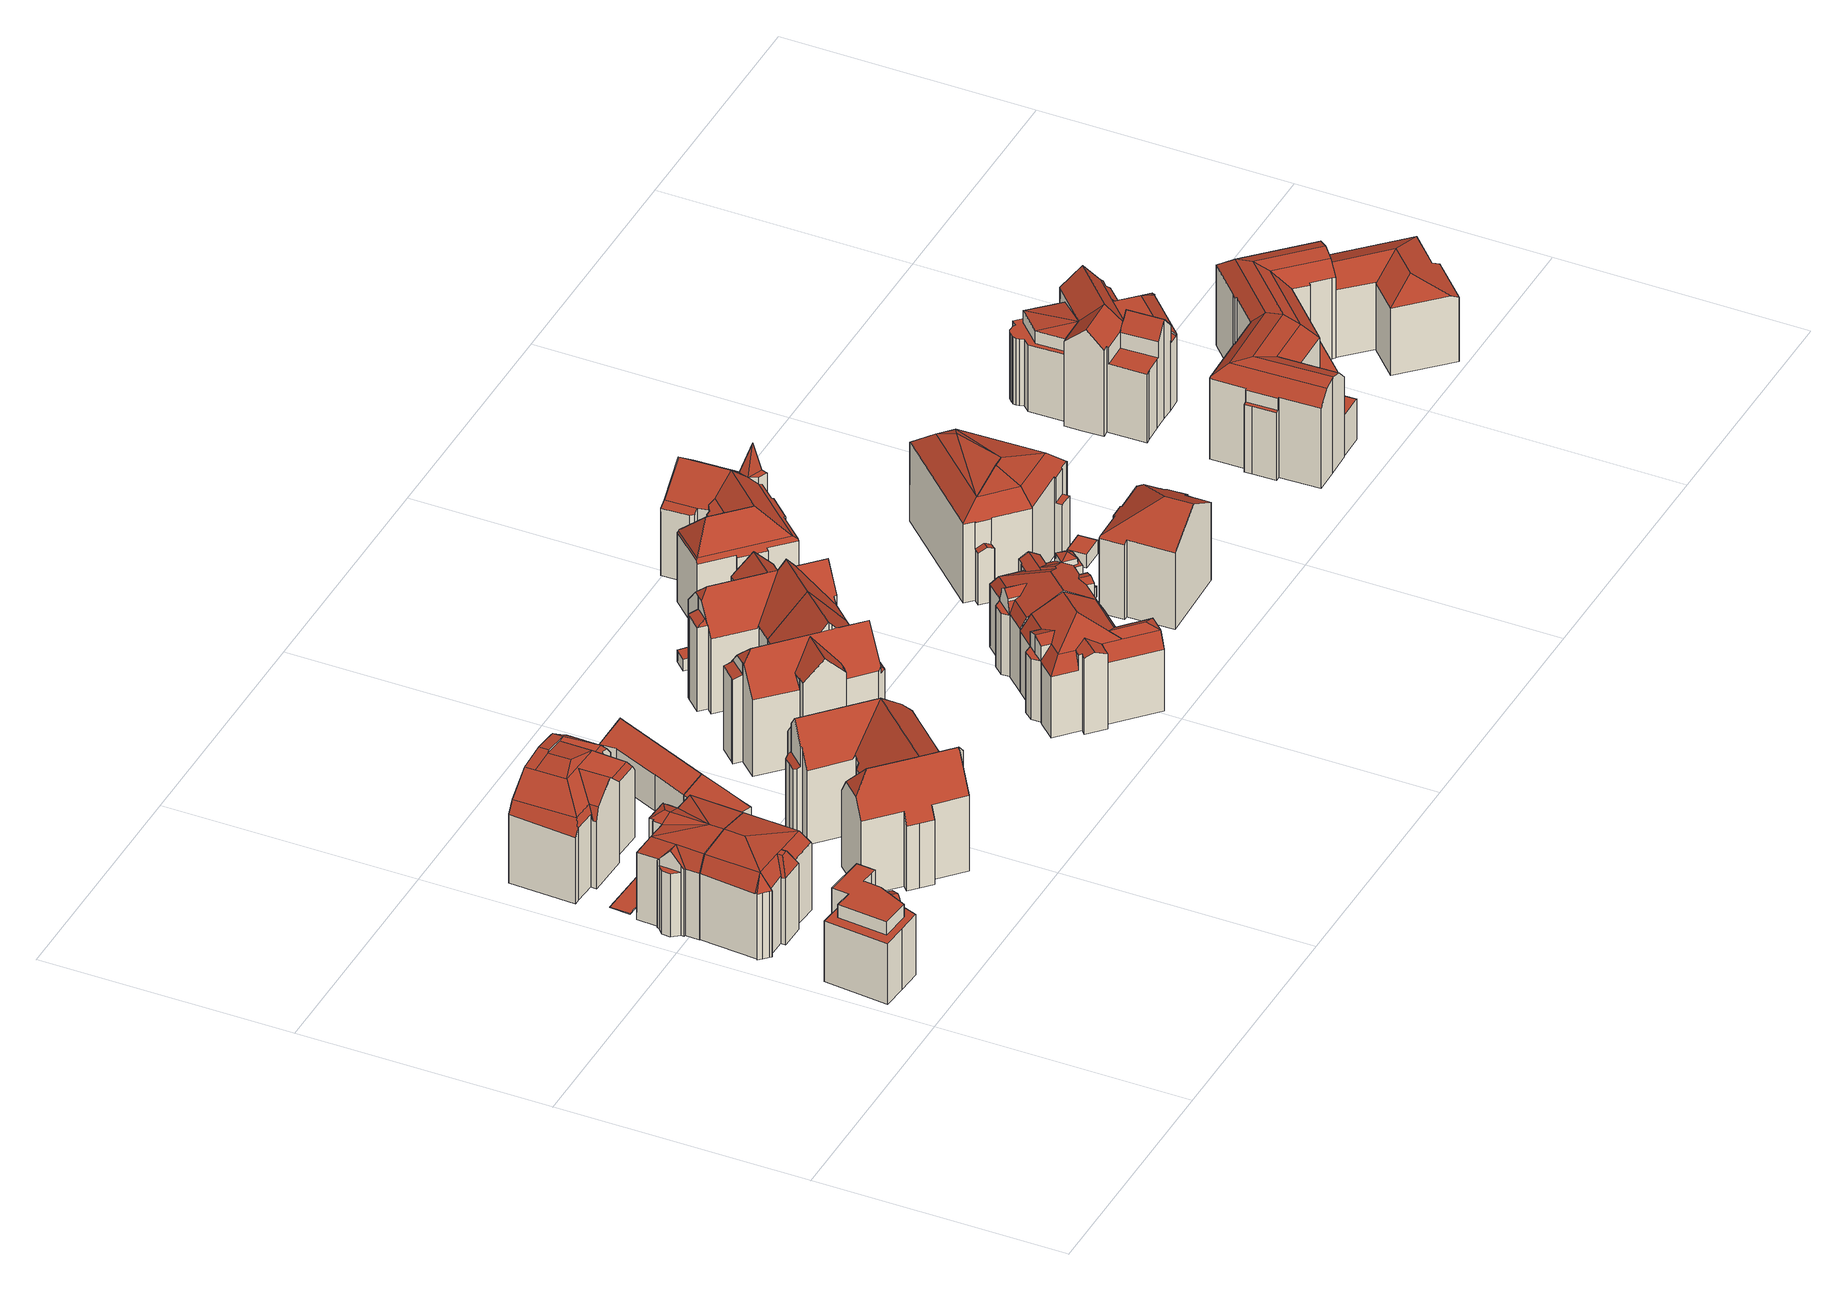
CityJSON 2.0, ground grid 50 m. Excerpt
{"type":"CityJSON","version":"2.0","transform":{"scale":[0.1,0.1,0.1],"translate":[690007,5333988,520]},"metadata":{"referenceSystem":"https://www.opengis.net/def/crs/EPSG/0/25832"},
"CityObjects":{
"building1":{"type":"Building","attributes":{"Gemeindeschluessel":"09162000","HoeheDach":"537.750","HoeheGrund":"521.750","Methode":"2000","NiedrigsteTraufeDesGebaeudes":"535.000","Geometrietyp2DReferenz":"3000","function":"31001_1000","roofType":"1000","measuredHeight":16,"storeysAboveGround":3},"geometry":[{"type":"MultiSurface","lod":"2","boundaries":[[[0,1,2,3]],[[4,5,6,7]],[[3,2,8,9]],[[9,8,10,11]],[[12,13,14,15]],[[7,16,17,0,3,9,11,18,19,4]],[[20,21,22,23]],[[24,25,26,27]],[[27,26,28,29]],[[29,28,21,20]],[[7,6,13,12,16]],[[17,30,1,0]],[[16,12,30,17]],[[22,31,18,11,10,23]],[[31,5,4,19,18]],[[31,22,21,28,26,25,14,13,6,5]],[[15,14,25,24]],[[1,30,12,15,24,27,29,20,23,10,8,2]]],"semantics":{"surfaces":[{"type":"WallSurface"},{"type":"GroundSurface"},{"type":"RoofSurface"}],"values":[0,0,0,0,0,1,0,0,0,0,0,0,0,0,0,2,0,2]}}]},
"building2":{"type":"Building","attributes":{"Gemeindeschluessel":"09162000","HoeheDach":"540.150","HoeheGrund":"521.680","Methode":"2000","NiedrigsteTraufeDesGebaeudes":"535.720","Geometrietyp2DReferenz":"3000","function":"31001_1000","roofType":"3400","measuredHeight":18.47,"storeysAboveGround":3},"geometry":[{"type":"MultiSurface","lod":"2","boundaries":[[[32,33,34,35]],[[36,37,38,39,40]],[[41,42,38,37,43,44,45,32,35,46,47,48,49]],[[44,50,51,45]],[[36,40,52,53]],[[45,51,33,32]],[[54,55,56,57]],[[48,47,58,59,60]],[[61,62,54,63,64]],[[34,33,51,65,66]],[[53,67,68,36]],[[39,38,42,61,64]],[[69,41,49,70]],[[65,59,58,66]],[[35,34,66,46]],[[46,66,58,47]],[[61,42,41,69,62]],[[49,48,60,71,56,55,70]],[[39,64,63,52,40]],[[52,63,67,53]],[[43,37,36,68,72]],[[67,65,50,72,68]],[[69,70,55,54,62]],[[57,56,71,65]],[[67,63,54,57,65]],[[43,72,50,44]],[[65,71,60,59]],[[50,65,51]]],"semantics":{"surfaces":[{"type":"WallSurface"},{"type":"GroundSurface"},{"type":"RoofSurface"}],"values":[0,0,1,0,2,0,2,0,2,2,2,0,0,2,0,0,0,0,2,2,0,2,2,2,2,0,2,2]}}]},
"building3":{"type":"Building","attributes":{"Gemeindeschluessel":"09162000","HoeheDach":"540.150","HoeheGrund":"521.480","Methode":"2000","NiedrigsteTraufeDesGebaeudes":"535.180","Geometrietyp2DReferenz":"3000","function":"31001_1000","roofType":"3400","measuredHeight":18.67,"storeysAboveGround":3},"geometry":[{"type":"MultiSurface","lod":"2","boundaries":[[[73,74,75,76,77,78,79,80,81,82,83,84,85,86,87,88]],[[89,90,88,87,91,92]],[[55,70,90,93]],[[78,94,95,79]],[[71,96,97,60]],[[98,99,100,101]],[[96,102,103,104,105,106]],[[107,108,109]],[[80,104,103,81]],[[89,92,110,93]],[[55,93,107,56]],[[74,60,97,75]],[[109,111,112]],[[113,114,115,83,82]],[[116,95,94,117]],[[73,70,55,56,71,60,74]],[[93,110,107]],[[86,118,91,87]],[[76,119,120,77]],[[85,84,121,101,100]],[[96,106,122,120,119,97]],[[107,109,123]],[[82,81,103,102,113]],[[90,89,93]],[[71,56,107,123,96]],[[75,97,119,76]],[[116,117,122,106,105]],[[112,115,114,123,109]],[[92,91,110]],[[123,114,113,102,96]],[[112,111,121,84,83,115]],[[108,98,101,121,111,109]],[[70,73,88,90]],[[110,91,118,99,98,108]],[[86,85,100,99,118]],[[110,108,107]],[[78,77,120,122,117,94]],[[80,79,95,116,105,104]]],"semantics":{"surfaces":[{"type":"GroundSurface"},{"type":"WallSurface"},{"type":"RoofSurface"}],"values":[0,1,2,1,2,2,2,2,1,2,2,1,1,1,2,1,2,1,1,1,2,2,1,1,2,1,1,2,1,2,1,2,1,2,1,2,1,1]}}]},
"building4":{"type":"Building","attributes":{"Gemeindeschluessel":"09162000","HoeheDach":"525.930","HoeheGrund":"521.530","Methode":"2000","NiedrigsteTraufeDesGebaeudes":"524.030","Geometrietyp2DReferenz":"3000","function":"31001_2000","roofType":"3100","measuredHeight":4.4},"geometry":[{"type":"MultiSurface","lod":"2","boundaries":[[[124,125,126,127,128,129]],[[130,129,128,131]],[[132,124,129,130]],[[133,134,135,136]],[[136,135,126,125,137]],[[131,128,127,134,133]],[[126,135,134,127]],[[137,125,124,132]],[[131,133,136,137,132,130]]],"semantics":{"surfaces":[{"type":"RoofSurface"},{"type":"WallSurface"},{"type":"GroundSurface"}],"values":[0,1,1,1,1,1,0,1,2]}}]},
"building5":{"type":"Building","attributes":{"Gemeindeschluessel":"09162000","HoeheDach":"522.880","HoeheGrund":"521.362","Methode":"1000","NiedrigsteTraufeDesGebaeudes":"521.560","Geometrietyp2DReferenz":"3000","function":"31001_2000","roofType":"9999","measuredHeight":1.52},"geometry":[{"type":"MultiSurface","lod":"2","boundaries":[[[138,139,140,141]],[[142,143,144,145,139,138]],[[146,144,143,147]],[[146,148,145,144]],[[141,140,148,146,147,149]],[[142,138,141,149]],[[149,147,143,142]],[[140,139,145,148]]],"semantics":{"surfaces":[{"type":"WallSurface"},{"type":"RoofSurface"},{"type":"GroundSurface"}],"values":[0,0,1,0,0,2,0,1]}}]},
"building6":{"type":"Building","attributes":{"Gemeindeschluessel":"09162000","HoeheDach":"542.801","HoeheGrund":"520.880","Methode":"2000","NiedrigsteTraufeDesGebaeudes":"523.280","Geometrietyp2DReferenz":"3000","function":"31001_9998","roofType":"3400","measuredHeight":21.92,"storeysAboveGround":3},"geometry":[{"type":"MultiSurface","lod":"2","boundaries":[[[150,151,152,153]],[[154,155,156,157,158]],[[159,160,161,162,163]],[[164,165,166,167]],[[168,169,164,167,170]],[[171,172,173,174]],[[175,163,162,176,177]],[[168,178,158,157,169]],[[159,179,180,160]],[[181,174,173,182,183]],[[184,185,186,187]],[[162,161,188,183,182,189]],[[153,190,150]],[[181,183,188,191]],[[192,193,178]],[[194,195,196,175,177]],[[179,197,198,180]],[[199,200,201,187,186,202]],[[194,177,176,152,151]],[[189,182,173,172,156,155]],[[200,199,203,204,166,165,171,174,181,191,205,206,196,195,207]],[[208,201,200,207]],[[205,198,197,206]],[[189,155,154,209]],[[176,162,189,209]],[[210,202,186,185]],[[154,193,192,209]],[[166,204,211,170,167]],[[212,211,204,203]],[[185,184,153,152,192,178,168]],[[195,194,151,150,190,208,207]],[[210,212,203,199,202]],[[165,164,169,157,156,172,171]],[[205,191,188,161,160,180,198]],[[206,197,179,159,163,175,196]],[[208,190,153,184,187,201]],[[193,154,158,178]],[[212,210,185,168,170,211]],[[176,209,192,152]]],"semantics":{"surfaces":[{"type":"RoofSurface"},{"type":"WallSurface"},{"type":"GroundSurface"}],"values":[0,0,0,1,0,1,0,0,1,1,0,0,1,1,0,1,0,1,0,0,2,1,1,1,0,0,0,1,1,0,1,1,1,1,1,0,0,0,0]}}]},
"building7":{"type":"Building","attributes":{"Gemeindeschluessel":"09162000","HoeheDach":"528.323","HoeheGrund":"521.440","Methode":"2000","NiedrigsteTraufeDesGebaeudes":"528.085","Geometrietyp2DReferenz":"3000","function":"31001_2000","roofType":"1000","measuredHeight":6.88},"geometry":[{"type":"MultiSurface","lod":"2","boundaries":[[[213,214,215,216]],[[217,218,219,220]],[[221,222,215,214]],[[215,222,223,219,218,216]],[[213,216,218,217]],[[213,217,220,224,221,214]],[[224,223,222,221]],[[220,219,223,224]]],"semantics":{"surfaces":[{"type":"WallSurface"},{"type":"RoofSurface"},{"type":"GroundSurface"}],"values":[0,0,0,1,0,2,0,0]}}]},
"building8":{"type":"Building","attributes":{"Gemeindeschluessel":"09162000","HoeheDach":"543.900","HoeheGrund":"520.191","Methode":"2000","NiedrigsteTraufeDesGebaeudes":"534.233","Geometrietyp2DReferenz":"3000","function":"31001_9998","roofType":"3100","measuredHeight":23.71,"storeysAboveGround":3},"geometry":[{"type":"MultiSurface","lod":"2","boundaries":[[[225,226,227,228]],[[229,230,231,232]],[[233,234,227,226]],[[235,236,237,238]],[[239,240,241,242]],[[243,244,236,235]],[[245,246,247,248,249]],[[250,251,252,253]],[[254,255,256,257]],[[245,252,251,258,259,260,246]],[[261,262,263,264]],[[265,242,241,247,246,260]],[[266,267,244,243]],[[268,269,270,271,272]],[[273,259,258,274]],[[275,276,238,237]],[[277,278,264,263]],[[231,279,280,232]],[[240,239,280,279,281]],[[282,283,284,285]],[[286,287,288,289]],[[233,278,277,234]],[[290,291,292]],[[276,275,293,294]],[[257,256,295,296]],[[262,261,271,270]],[[297,296,295,298]],[[268,284,283,299,300,301,269]],[[294,293,302,303]],[[254,225,228,255]],[[265,260,259,273]],[[301,304,305,291,290]],[[306,287,286,307]],[[300,248,247,241,240,281]],[[308,309,310,292,291,305]],[[282,303,302,299,283]],[[300,299,302,293,275,237,236,244,267,249,248]],[[266,253,252,245,249,267]],[[297,298,310,309]],[[262,270,269,301,277,263]],[[289,288,230,229]],[[300,281,279,231,230,288,287,306,304,301]],[[308,305,304,306,307]],[[274,258,251,250]],[[295,256,255,228,227,234,277,301,290,292,310,298]],[[272,271,261,264,278,233,226,225,254,257,296,297,309,308,307,286,289,229,232,280,239,242,265,273,274,250,253,266,243,235,238,276,294,303,282,285]],[[284,268,272,285]]],"semantics":{"surfaces":[{"type":"WallSurface"},{"type":"RoofSurface"},{"type":"GroundSurface"}],"values":[0,0,0,0,0,0,0,0,0,1,0,0,0,0,0,0,0,0,0,0,0,0,1,0,0,0,0,1,0,0,0,1,0,1,0,0,1,0,0,1,0,1,0,0,1,2,0]}}]},
"building9":{"type":"Building","attributes":{"Gemeindeschluessel":"09162000","HoeheDach":"528.320","HoeheGrund":"520.263","Methode":"2000","NiedrigsteTraufeDesGebaeudes":"528.036","Geometrietyp2DReferenz":"3000","function":"31001_2000","roofType":"1000","measuredHeight":8.06},"geometry":[{"type":"MultiSurface","lod":"2","boundaries":[[[311,312,219,313]],[[314,218,315,316]],[[317,318,319,311,313,314,316]],[[320,319,318,321]],[[319,320,312,311]],[[317,322,321,318]],[[313,219,218,314]],[[321,322,315,218,219,312,320]],[[316,315,322,317]]],"semantics":{"surfaces":[{"type":"WallSurface"},{"type":"GroundSurface"},{"type":"RoofSurface"}],"values":[0,0,1,0,0,0,0,2,0]}}]},
"building10":{"type":"Building","attributes":{"Gemeindeschluessel":"09162000","HoeheDach":"545.900","HoeheGrund":"520.690","Methode":"2000","NiedrigsteTraufeDesGebaeudes":"527.300","Geometrietyp2DReferenz":"3000","function":"31001_1000","roofType":"3300","measuredHeight":25.21,"storeysAboveGround":4},"geometry":[{"type":"MultiSurface","lod":"2","boundaries":[[[323,324,325,326,327,328]],[[329,330,331,332,333,334]],[[335,336,331,330,337,338]],[[339,340,341,342]],[[343,344,345,346,347,348]],[[349,350,351,352,353]],[[349,354,355,350]],[[356,357,358,359,353,352]],[[360,361,346,345,362]],[[363,364,365,338,337]],[[366,367,368]],[[369,341,340,348,347]],[[370,371,372,366,368,360,362,333,332,336,335,373,326,325,374]],[[337,330,329,363]],[[375,351,350,355,376,377,378,379]],[[371,380,372]],[[376,355,354,381]],[[323,328,365,364]],[[344,334,333,362,345]],[[369,347,346,361,382]],[[335,338,365,328,327,373]],[[324,379,378,383,374,325]],[[384,385,386,387]],[[370,359,358,388,371]],[[367,389,390,391,368]],[[356,352,351,375]],[[343,348,340,339]],[[392,393,387,386]],[[378,377,381,383]],[[373,327,326]],[[372,380,367,366]],[[388,358,357,394,395]],[[367,380,371,388,395,389]],[[390,396,393,392,391]],[[394,396,390,389,395]],[[377,376,381]],[[332,331,336]],[[370,374,383,381,354,349,353,359]],[[357,356,375,379,324,323,364,363,329,334,344,343,339,342,384,387,393,396,394]],[[360,368,391,392,386,385,382,361]],[[384,342,341,369,382,385]]],"semantics":{"surfaces":[{"type":"WallSurface"},{"type":"RoofSurface"},{"type":"GroundSurface"}],"values":[0,0,1,0,0,1,0,0,1,0,0,1,1,0,0,0,1,0,0,0,1,0,0,1,1,0,0,0,1,0,0,0,1,0,0,1,0,0,2,1,0]}}]},
"building11":{"type":"Building","attributes":{"Gemeindeschluessel":"09162000","HoeheDach":"545.900","HoeheGrund":"520.690","Methode":"2000","NiedrigsteTraufeDesGebaeudes":"527.400","Geometrietyp2DReferenz":"3000","function":"31001_1000","roofType":"3300","measuredHeight":25.21,"storeysAboveGround":4},"geometry":[{"type":"MultiSurface","lod":"2","boundaries":[[[397,398,399,400]],[[401,402,403,404,405,406,407,408]],[[409,410,411,412,403]],[[389,395,413,414,415]],[[398,416,399]],[[417,397,400,418]],[[404,419,420,405]],[[421,408,407,422]],[[395,394,423,424,413]],[[425,426,410,409,427]],[[413,424,428,429,414]],[[430,431,396,390]],[[432,433,420,419,434]],[[414,402,415]],[[435,436,417,418]],[[437,423,394,396,431,421,422,438,439,440,433,432,441,426,425,442,443,444]],[[444,443,445,446,447,448]],[[396,394,395,389,390]],[[441,432,434,449,411]],[[438,422,407,406,450]],[[451,452,453]],[[423,437,436,435,428,424]],[[411,410,426,441]],[[433,440,454,455,420]],[[456,406,405,420,455]],[[399,416,448,447]],[[389,415,402,401,430,390]],[[434,419,404,403,412,449]],[[457,439,438,450]],[[457,450,456,455,454]],[[443,442,458,452,451,445]],[[406,456,450]],[[427,458,442,425]],[[427,409,403,453,452,458]],[[421,431,430,401,408]],[[439,457,454,440]],[[402,414,429,446,445,451,453,403]],[[412,411,449]],[[429,428,435,418,400,399,447,446]],[[398,397,417,436,437,444,448,416]]],"semantics":{"surfaces":[{"type":"RoofSurface"},{"type":"WallSurface"},{"type":"GroundSurface"}],"values":[0,0,0,0,0,1,0,1,1,1,0,1,1,1,0,2,1,1,1,1,1,1,1,1,1,0,0,0,1,0,1,0,1,0,1,1,0,1,1,1]}}]},
"building12":{"type":"Building","attributes":{"Gemeindeschluessel":"09162000","HoeheDach":"541.150","HoeheGrund":"521.350","Methode":"2000","NiedrigsteTraufeDesGebaeudes":"534.650","Geometrietyp2DReferenz":"3000","function":"31001_1000","roofType":"3400","measuredHeight":19.8,"storeysAboveGround":3},"geometry":[{"type":"MultiSurface","lod":"2","boundaries":[[[459,460,461]],[[462,463,464,465]],[[466,467,468,469,470,471]],[[462,465,472,473,474]],[[475,476,477,478,460,459]],[[475,459,461,479]],[[469,480,481,470]],[[465,464,482,483,472]],[[484,485,486]],[[487,461,460,478,488,489]],[[490,466,471,491]],[[492,470,481]],[[468,467,493,494,495]],[[496,475,479,497,462]],[[485,498,499,500,486]],[[501,502,483,503]],[[496,504,476,475]],[[505,462,474,506]],[[507,508,509,510]],[[511,499,498,489,488]],[[497,463,462]],[[510,509,486,500]],[[512,513,480,469,514,515]],[[504,496,462,505]],[[480,513,492,481]],[[493,490,491,507,510,500,499,511,477,476,504,505,506,516,517,518,494]],[[461,487,484,513,512,479]],[[519,464,463,497]],[[507,491,471,470,492,508]],[[466,490,493,467]],[[483,482,503]],[[511,488,478,477]],[[512,515,501,503,519,497,479]],[[513,484,486,509,508,492]],[[485,484,487,489,498]],[[469,468,495,514]],[[506,474,473,516]],[[518,502,501,515,514,495,494]],[[519,503,482,464]],[[516,473,472,517]],[[517,472,483,502,518]]],"semantics":{"surfaces":[{"type":"WallSurface"},{"type":"RoofSurface"},{"type":"GroundSurface"}],"values":[0,0,1,1,0,1,1,0,0,1,0,1,0,1,0,1,0,0,0,0,0,0,1,0,1,2,1,1,0,0,0,0,1,1,1,1,0,0,1,0,0]}}]},
"building13":{"type":"Building","attributes":{"Gemeindeschluessel":"09162000","HoeheDach":"523.460","HoeheGrund":"520.771","Methode":"2000","NiedrigsteTraufeDesGebaeudes":"523.260","Geometrietyp2DReferenz":"3000","function":"31001_2000","roofType":"1000","measuredHeight":2.69},"geometry":[{"type":"MultiSurface","lod":"2","boundaries":[[[520,521,522,523]],[[523,522,524,525]],[[526,524,522,521]],[[526,527,525,524]],[[523,525,527,520]],[[521,520,527,526]]],"semantics":{"surfaces":[{"type":"WallSurface"},{"type":"RoofSurface"},{"type":"GroundSurface"}],"values":[0,1,0,0,0,2]}}]},
"building14":{"type":"Building","attributes":{"Gemeindeschluessel":"09162000","HoeheDach":"541.261","HoeheGrund":"521.360","Methode":"2000","NiedrigsteTraufeDesGebaeudes":"534.665","Geometrietyp2DReferenz":"3000","function":"31001_1000","roofType":"3400","measuredHeight":19.9,"storeysAboveGround":3},"geometry":[{"type":"MultiSurface","lod":"2","boundaries":[[[528,529,530,531]],[[532,533,534,535]],[[536,537,538,539,540,541]],[[542,543,544,545,546,547]],[[528,548,549,550,551,552,529]],[[550,549,553,554]],[[555,556,557]],[[536,543,542,551,550,554,558,559,560,561,532,535,562,494,518,537]],[[563,564,539,538,565]],[[547,546,566,530,552]],[[567,568,569,570]],[[571,572,573]],[[559,558,574,575,576]],[[577,578,534,533,579,580,581,582,567,570,583,584]],[[572,581,580,585,586,573]],[[587,588,589,590,555,584,583,573,591,592,593]],[[591,594,595,592]],[[568,571,569]],[[547,552,551,542]],[[573,594,591]],[[594,573,586,585,596,597]],[[531,530,593,592,595,598]],[[599,556,555,590]],[[600,577,584]],[[601,602,603,604]],[[530,529,552]],[[605,606,589]],[[561,560,596,585,580,579]],[[599,590,589,606]],[[548,528,531,598]],[[607,546,545,540,539,608,609,604,603]],[[609,608,564,610]],[[594,597,611,576,575]],[[536,541,544,543]],[[581,572,612,582]],[[568,612,571]],[[518,565,538,537]],[[596,611,597]],[[582,612,568,567]],[[569,573,583,570]],[[559,576,611,596,560]],[[571,612,572]],[[557,600,584,555]],[[554,553,574,558]],[[564,608,539]],[[594,575,574,553,549,548,598,595]],[[530,566,602,601,610,564,563,587,593]],[[545,544,541,540]],[[607,566,546]],[[602,566,607,603]],[[562,578,577,600,557,556,599,606,605,613,494]],[[601,604,609,610]],[[494,613,588,587,563,565,518]],[[561,579,533,532]],[[613,605,589,588]],[[535,534,578,562]],[[569,571,573]]],"semantics":{"surfaces":[{"type":"RoofSurface"},{"type":"WallSurface"},{"type":"GroundSurface"}],"values":[0,1,1,1,1,1,1,2,0,0,1,0,1,0,1,0,0,0,1,0,0,0,0,1,0,1,1,1,0,1,1,1,0,1,1,0,1,1,1,1,1,0,0,1,0,0,0,0,0,1,1,0,1,1,0,1,0]}}]},
"building15":{"type":"Building","attributes":{"Gemeindeschluessel":"09162000","HoeheDach":"543.700","HoeheGrund":"521.210","Methode":"2000","NiedrigsteTraufeDesGebaeudes":"535.642","Geometrietyp2DReferenz":"3000","function":"31001_1000","roofType":"3200","measuredHeight":22.49,"storeysAboveGround":3},"geometry":[{"type":"MultiSurface","lod":"2","boundaries":[[[614,615,616,617,618]],[[619,614,618,620]],[[621,622,623,624,625]],[[626,627,628,624,623,629]],[[630,631,632,633]],[[634,635,636]],[[637,621,625,638,639,640,641]],[[642,643,644,645,646,647]],[[631,648,649,632]],[[638,624,628,639]],[[643,650,651,634,636,644]],[[652,653,654]],[[631,630,655,656,657,658,659,660,661,648]],[[662,629,623]],[[663,655,630,633]],[[620,618,617,664]],[[637,641,665,660]],[[666,667,668,669]],[[626,670,671,627]],[[646,645,672]],[[673,664,617,616,674,675]],[[643,642,676,666,669,677,678,679,663,633,632,649,680,681,671,670,682,683,619,620,664,673,684,651,650]],[[636,635,672]],[[658,685,668,667,686,647,646,659]],[[687,680,649,648,661]],[[637,660,659,621]],[[683,682,629,662,615]],[[625,624,638]],[[670,626,629,682]],[[676,686,667,666]],[[627,671,681,640,639,628]],[[634,653,635]],[[673,675,654,684]],[[687,661,660,665]],[[635,652,672]],[[644,636,672,645]],[[662,623,622,674,616,615]],[[657,656,679,678]],[[681,680,687,665,641,640]],[[658,657,678,677,685]],[[635,653,652]],[[669,668,685,677]],[[642,647,686,676]],[[652,654,675,674,622]],[[656,655,663,679]],[[684,654,653,634,651]],[[672,652,622]],[[683,615,614,619]],[[659,646,672,622,621]]],"semantics":{"surfaces":[{"type":"RoofSurface"},{"type":"WallSurface"},{"type":"GroundSurface"}],"values":[0,1,0,0,1,0,0,1,1,1,1,1,0,1,1,1,0,1,1,1,1,2,0,0,1,0,1,1,1,1,1,0,1,0,0,0,0,1,1,1,0,1,1,0,1,1,0,1,0]}}]},
"building16":{"type":"Building","attributes":{"Gemeindeschluessel":"09162000","HoeheDach":"523.336","HoeheGrund":"520.875","Methode":"1000","NiedrigsteTraufeDesGebaeudes":"523.336","Geometrietyp2DReferenz":"3000","function":"31001_2000","roofType":"1000","measuredHeight":2.46},"geometry":[{"type":"MultiSurface","lod":"2","boundaries":[[[688,689,690,691]],[[692,693,694,695]],[[696,697,698,699]],[[691,690,693,692]],[[699,698,689,688]],[[699,688,691,692,695,696]],[[695,694,697,696]],[[697,694,693,690,689,698]]],"semantics":{"surfaces":[{"type":"WallSurface"},{"type":"GroundSurface"},{"type":"RoofSurface"}],"values":[0,0,0,0,0,1,0,2]}}]},
"building17":{"type":"Building","attributes":{"Gemeindeschluessel":"09162000","HoeheDach":"542.722","HoeheGrund":"520.856","Methode":"1000","NiedrigsteTraufeDesGebaeudes":"537.051","Geometrietyp2DReferenz":"3000","function":"31001_1000","roofType":"3200","measuredHeight":21.87,"storeysAboveGround":3},"geometry":[{"type":"MultiSurface","lod":"2","boundaries":[[[700,701,702,703]],[[704,705,706,707]],[[708,709,701,700]],[[710,711,712,713]],[[714,715,716,717]],[[718,712,711,719,702,701,709,716,715,706,705,720,721,722]],[[723,724,725,718,722,726,727]],[[728,725,724,729]],[[730,719,711,710]],[[731,732,733,734]],[[728,729,735,736,737,738,739,731,734,740,704,707,714,717,708,700,703,730,710,713]],[[738,741,742,739]],[[739,742,732,731]],[[740,720,705,704]],[[728,713,712,718,725]],[[740,734,733,721,720]],[[737,736,727,726,743]],[[722,721,733,732,742,741,743,726]],[[729,724,723,735]],[[735,723,727,736]],[[703,702,719,730]],[[717,716,709,708]],[[737,743,741,738]],[[707,706,715,714]]],"semantics":{"surfaces":[{"type":"WallSurface"},{"type":"RoofSurface"},{"type":"GroundSurface"}],"values":[0,0,0,0,0,1,1,0,0,0,2,0,0,0,0,0,0,1,0,0,0,0,0,0]}}]},
"building18":{"type":"Building","attributes":{"Gemeindeschluessel":"09162000","HoeheDach":"542.990","HoeheGrund":"521.402","Methode":"2000","NiedrigsteTraufeDesGebaeudes":"532.695","Geometrietyp2DReferenz":"3000","function":"31001_1000","roofType":"1000","measuredHeight":21.59,"storeysAboveGround":6},"geometry":[{"type":"MultiSurface","lod":"2","boundaries":[[[744,745,746,747]],[[748,749,744,747,750]],[[751,752,753,754]],[[755,756,757]],[[758,759,760,761,762,763]],[[764,765,766,767,768,755,757,769,753,752]],[[757,756,770]],[[760,771,772,761]],[[773,774,775,759,758,776,777,749,748,751,754,778,779,780,781,782]],[[773,783,784,774]],[[772,785,762,761]],[[776,767,766,777]],[[786,769,757,787]],[[781,788,789,782]],[[757,770,790]],[[791,792,770]],[[763,762,785,784,783,793,791,755,768]],[[792,790,770]],[[773,782,789,793,783]],[[786,794,778,754,753,769]],[[764,795,746,745,765]],[[780,796,788,781]],[[779,797,796,780]],[[791,793,789,788,796,797,798,792]],[[779,778,794,798,797]],[[776,758,763,768,767]],[[787,792,798,794,786]],[[775,774,784,785,772,771]],[[775,771,760,759]],[[795,750,747,746]],[[790,787,757]],[[749,777,766,765,745,744]],[[790,792,787]],[[791,770,756,755]],[[751,748,750,795,764,752]]],"semantics":{"surfaces":[{"type":"RoofSurface"},{"type":"WallSurface"},{"type":"GroundSurface"}],"values":[0,1,1,0,1,0,1,0,2,1,1,1,0,1,0,0,0,0,1,1,1,1,1,0,1,1,0,1,1,0,0,1,0,0,1]}}]},
"building19":{"type":"Building","attributes":{"Gemeindeschluessel":"09162000","HoeheDach":"524.161","HoeheGrund":"521.168","Methode":"2000","NiedrigsteTraufeDesGebaeudes":"524.161","Geometrietyp2DReferenz":"3000","function":"31001_2000","roofType":"1000","measuredHeight":2.99,"storeysAboveGround":1},"geometry":[{"type":"MultiSurface","lod":"2","boundaries":[[[799,800,801,802,803]],[[800,804,805,801]],[[802,806,807,803]],[[801,805,806,802]],[[807,806,805,804,808]],[[799,808,804,800]],[[803,807,808,799]]],"semantics":{"surfaces":[{"type":"GroundSurface"},{"type":"WallSurface"},{"type":"RoofSurface"}],"values":[0,1,1,1,2,1,1]}}]},
"building20":{"type":"Building","attributes":{"Gemeindeschluessel":"09162000","HoeheDach":"543.470","HoeheGrund":"521.310","Methode":"2000","NiedrigsteTraufeDesGebaeudes":"535.537","Geometrietyp2DReferenz":"3000","function":"31001_9998","roofType":"1000","measuredHeight":22.16,"storeysAboveGround":3},"geometry":[{"type":"MultiSurface","lod":"2","boundaries":[[[809,810,811]],[[812,813,814,815,816]],[[817,818,819,820]],[[821,822,823,814,813,824,825,826]],[[827,828,829,830,831,832,833,834,835,836,837,838,839,840,819,818,841,842,843,844,845]],[[846,847,809,811,848,849]],[[850,851,852,853,854]],[[855,840,839,856]],[[857,858,859,860,861,862]],[[863,864,862,861,850,854]],[[865,866,867,868]],[[869,870,871]],[[872,873,874]],[[861,860,851,850]],[[824,875,825]],[[869,852,851]],[[876,868,867,877,878,879]],[[856,839,838,880]],[[881,835,834,882]],[[846,883,884,885,847]],[[886,841,818,817]],[[887,888,889,890,891]],[[877,816,892,893,878]],[[894,845,844,895]],[[824,813,896]],[[865,897,863,854,853,866]],[[870,869,851,860,859,884,883]],[[898,843,842,899]],[[882,834,833,900]],[[821,826,901,902]],[[829,874,903,830]],[[904,891,890,905,848]],[[893,892,873,872,828,827]],[[849,906,812,871,870,883,846]],[[907,887,891,904,810,809,847,885]],[[828,872,874,829]],[[880,838,837,908]],[[892,816,815,909,910]],[[911,836,835,881]],[[825,875,826]],[[912,913,822,821,902,914]],[[830,903,915,831]],[[899,842,841,886]],[[873,903,874]],[[849,848,905,875,824,896,906]],[[894,916,893,827,845]],[[917,888,887,907,858,857,918,897,865,868,876,879,916,894,895,898,899,886,817,820,855,856,880,908,911,881,882,900,919,920,913,912]],[[905,890,889,921,922,901,826,875]],[[895,844,843,898]],[[820,819,840,855]],[[858,907,885,884,859]],[[857,862,864,918]],[[920,823,822,913]],[[908,837,836,911]],[[917,921,889,888]],[[922,914,902,901]],[[919,900,833,832,910,909]],[[896,813,812,906]],[[810,904,848,811]],[[920,919,909,815,814,823]],[[873,915,903]],[[879,878,893,916]],[[892,910,832,831,915,873]],[[867,866,853,852,869,871,812,816,877]],[[917,912,914,922,921]],[[918,864,863,897]]],"semantics":{"surfaces":[{"type":"RoofSurface"},{"type":"WallSurface"},{"type":"GroundSurface"}],"values":[0,0,1,0,0,1,1,1,1,0,1,1,0,1,1,1,1,1,1,0,1,1,0,1,1,1,0,1,1,1,1,0,1,1,1,1,1,0,1,1,1,1,1,0,0,1,2,0,1,1,1,1,1,1,1,0,1,1,1,1,0,1,1,0,1,1]}}]},
"building21":{"type":"Building","attributes":{"Gemeindeschluessel":"09162000","HoeheDach":"541.970","HoeheGrund":"521.344","Methode":"2000","NiedrigsteTraufeDesGebaeudes":"530.150","Geometrietyp2DReferenz":"3000","function":"31001_1000","roofType":"3100","measuredHeight":20.63,"storeysAboveGround":7},"geometry":[{"type":"MultiSurface","lod":"2","boundaries":[[[923,924,925,926]],[[927,928,929,930,931]],[[932,933,934,935]],[[936,937,938,939]],[[939,938,940,941]],[[942,943,944,945]],[[946,926,925,947,948,949]],[[950,951,952,953]],[[954,955,956]],[[953,957,958,959,950]],[[946,949,960,961]],[[962,958,957,963]],[[964,965,966,967]],[[968,935,934,969,970,971]],[[972,973,931,930,974,975,947,925,924]],[[976,956,955,977,978]],[[979,980,981,982]],[[983,984,985,986]],[[987,988,989,990]],[[991,988,992,993]],[[967,966,992,994]],[[993,992,966,995]],[[960,949,948,996,997]],[[986,985,998,999]],[[1000,991,993,1001]],[[1002,1003,1004,1001]],[[995,966,965,998,985,984,1005]],[[993,995,1002,1001]],[[923,968,971,972,924]],[[983,976,978,1005,984]],[[941,940,1006,1007]],[[1008,1009,997,996,975,974]],[[1010,1011,1012,1013]],[[961,960,997,1009]],[[943,942,1014,1015]],[[1016,1017,1018,1019]],[[973,1004,1020,1006,940,938,937,927,931]],[[1016,1007,1006,1020,1017]],[[1021,959,958,962]],[[948,947,975,996]],[[1021,980,979,951,950,959]],[[973,1000,1001,1004]],[[1022,1023,1011,1010]],[[969,934,933,989,988,991]],[[1022,963,957,953,952,1023]],[[978,977,1003,1002]],[[972,971,970,1000,973]],[[976,983,986,999,944,943,1015,932,935,968,923,926,946,961,1009,1008,929,928,936,939,941,1007,1016,1019,1024,981,980,1021,962,963,1022,1010,1013,956]],[[1013,1012,954,956]],[[944,999,998,965,964,945]],[[982,981,1024,1025]],[[994,987,990,1014,942,945,964,967]],[[995,1005,978,1002]],[[970,969,991,1000]],[[994,992,988,987]],[[977,955,954,1012,1011,1023,952,951,979,982,1003]],[[1004,1003,982,1025,1018,1017,1020]],[[932,1015,1014,990,989,933]],[[928,927,937,936]],[[1019,1018,1025,1024]],[[930,929,1008,974]]],"semantics":{"surfaces":[{"type":"WallSurface"},{"type":"RoofSurface"},{"type":"GroundSurface"}],"values":[0,0,0,0,0,0,0,0,0,1,0,0,0,0,1,0,0,0,0,1,0,1,1,0,1,1,1,1,0,0,0,0,0,0,0,0,1,0,0,0,0,1,0,1,0,1,1,2,0,0,0,1,1,1,0,1,1,0,0,0,0]}}]},
"building22":{"type":"Building","attributes":{"Gemeindeschluessel":"09162000","HoeheDach":"538.419","HoeheGrund":"521.436","Methode":"2000","NiedrigsteTraufeDesGebaeudes":"535.336","Geometrietyp2DReferenz":"3000","function":"31001_9998","roofType":"3100","measuredHeight":16.98,"storeysAboveGround":5},"geometry":[{"type":"MultiSurface","lod":"2","boundaries":[[[1026,1027,1028,1029,1030,1031,1032]],[[1033,1034,1028,1027]],[[1035,1033,1027,1026]],[[1034,1033,1035,1036,1037,1038,1039,1040,1041]],[[1041,1040,1042,1043]],[[1044,1038,1037,1045]],[[1036,1035,1026,1032,1046]],[[1039,1038,1044,1047,1048]],[[1030,1029,1043,1042,1048,1047]],[[1040,1039,1048,1042]],[[1032,1031,1046]],[[1049,1046,1031,1030]],[[1044,1045,1049,1030,1047]],[[1034,1041,1043,1029,1028]],[[1049,1045,1037,1036,1046]]],"semantics":{"surfaces":[{"type":"RoofSurface"},{"type":"WallSurface"},{"type":"GroundSurface"}],"values":[0,1,1,2,1,1,1,1,0,1,0,0,0,1,1]}}]}
},
"vertices":[
[54,89,18],[54,89,150],[5,93,150],[5,93,18],[160,227,18],[160,227,178],[157,190,178],[157,190,18],[18,222,150],[18,222,18],[74,216,150],[74,216,18],[143,191,150],[143,191,178],[119,194,178],[119,194,150],[143,191,18],[104,86,18],[76,235,18],[145,229,18],[37,205,150],[37,205,178],[73,201,178],[73,201,150],[115,158,150],[115,158,178],[88,101,178],[88,101,150],[28,106,178],[28,106,150],[104,86,150],[76,235,178],
[41,340,17],[41,340,161],[33,348,160],[33,348,17],[87,330,161],[87,330,17],[137,328,17],[137,328,161],[136,328,162],[199,333,17],[137,337,17],[87,339,17],[48,340,17],[45,336,17],[25,355,17],[28,358,17],[37,472,17],[206,461,17],[48,340,160],[45,336,160],[123,345,192],[108,346,192],[186,351,192],[192,462,192],[123,466,201],[120,425,201],[28,358,160],[28,361,157],[37,472,160],[137,337,164],[197,333,165],[123,355,192],[137,335,161],[47,360,192],[25,355,160],[108,356,192],[87,338,160],[199,333,160],[206,461,160],[53,471,192],[87,339,163],
[206,461,15],[37,472,15],[38,501,15],[35,501,15],[35,507,15],[23,523,15],[24,540,15],[38,551,15],[38,555,15],[42,555,15],[44,598,15],[105,594,15],[105,603,15],[156,600,15],[156,591,15],[214,587,15],[214,587,161],[214,587,160],[156,591,192],[156,591,161],[199,568,192],[23,523,152],[24,540,152],[57,527,192],[38,501,160],[128,584,201],[155,600,193],[105,603,193],[105,602,193],[41,555,161],[38,555,161],[38,551,165],[38,551,166],[36,528,192],[125,495,201],[127,573,201],[100,575,192],[155,571,192],[101,594,192],[101,594,160],[42,555,162],[44,598,161],[44,598,160],[38,551,152],[35,507,152],[156,600,192],[35,501,161],[35,507,167],[105,594,193],[35,507,168],[60,577,192],
[231,169,40],[255,192,58],[257,194,59],[218,236,59],[216,233,57],[203,201,41],[203,201,15],[216,233,15],[231,169,15],[232,268,15],[232,268,43],[280,216,43],[280,216,15],[255,192,15],
[233,648,14],[233,648,29],[231,607,29],[231,607,14],[56,656,14],[56,656,16],[156,651,16],[156,651,29],[154,611,16],[54,615,16],[154,611,29],[54,615,14],
[192,712,166],[261,709,166],[251,716,181],[192,719,181],[160,826,227],[167,826,228],[168,847,228],[113,848,221],[113,827,221],[298,770,153],[299,844,153],[277,845,181],[276,778,181],[284,771,171],[51,849,158],[51,849,9],[46,717,9],[46,717,153],[65,724,181],[66,849,181],[54,717,166],[209,846,9],[209,846,223],[217,846,222],[217,846,9],[269,772,172],[252,779,181],[269,760,155],[112,766,221],[298,770,33],[299,844,33],[251,845,9],[222,846,221],[251,845,200],[152,762,219],[112,722,181],[111,703,181],[152,701,219],[270,845,186],[222,825,221],[192,712,181],[270,845,9],[207,762,221],[160,780,227],[267,708,156],[267,708,9],[269,772,9],[316,769,33],[318,844,33],[102,703,9],[187,700,9],[187,700,186],[102,703,155],[102,715,9],[57,717,9],[318,844,9],[316,769,9],[187,712,9],[187,712,186],[208,825,221],[102,710,155],[57,717,166],[102,715,166],
[286,545,14],[345,520,14],[345,520,83],[286,545,81],[329,643,14],[329,643,81],[395,640,83],[395,640,14],[356,547,14],[356,547,83],[377,596,83],[377,596,14],
[387,191,2],[439,143,2],[439,143,166],[387,191,165],[430,357,2],[430,357,161],[440,357,168],[440,357,2],[467,174,2],[467,174,230],[508,449,2],[508,449,182],[519,460,162],[519,460,2],[386,431,2],[386,431,163],[403,449,197],[403,449,2],[452,501,2],[452,501,182],[433,485,156],[401,451,156],[401,451,197],[422,473,239],[433,485,217],[420,489,2],[420,489,149],[428,489,152],[428,489,2],[377,180,2],[377,180,142],[357,199,142],[357,199,2],[408,476,149],[396,463,149],[397,456,152],[503,193,2],[503,193,188],[490,179,218],[490,179,2],[397,456,2],[435,482,2],[435,482,217],[539,251,163],[504,214,163],[502,211,168],[502,211,2],[539,251,2],[396,463,2],[408,476,2],[542,438,162],[542,438,2],[471,178,239],[471,178,2],[453,369,170],[453,369,2],[449,373,164],[624,342,2],[624,342,163],[599,315,163],[599,315,2],[409,324,2],[409,324,168],[409,334,161],[409,334,2],[344,296,239],[340,334,202],[307,298,202],[572,411,161],[572,411,2],[339,216,142],[339,216,2],[349,226,2],[349,226,165],[610,355,182],[541,363,239],[416,229,239],[562,400,182],[562,400,2],[396,311,168],[355,350,168],[397,310,169],[397,310,2],[355,350,2],[291,281,2],[291,281,165],
[478,831,3],[478,831,83],[395,640,3],[329,643,3],[360,713,81],[360,713,3],[401,808,3],[400,841,3],[482,839,3],[482,839,83],[400,841,80],[401,808,81],
[642,484,7],[692,439,7],[692,439,173],[644,482,173],[644,482,196],[642,484,199],[583,540,7],[583,540,197],[582,540,196],[582,540,173],[519,600,174],[519,600,7],[650,552,240],[595,555,196],[572,528,197],[602,500,240],[544,654,7],[544,654,189],[569,681,189],[569,681,7],[538,648,7],[551,635,7],[551,635,223],[551,635,222],[551,635,196],[538,648,189],[729,473,73],[731,458,73],[739,468,73],[765,496,73],[757,504,73],[729,473,163],[731,458,163],[765,496,7],[754,506,7],[754,506,201],[757,504,201],[570,629,242],[568,654,222],[547,630,223],[572,528,7],[631,473,7],[631,473,199],[678,529,242],[678,529,259],[668,539,242],[580,667,196],[734,478,242],[689,520,242],[683,525,242],[657,497,196],[698,438,178],[739,468,7],[730,457,164],[713,438,163],[712,437,163],[712,437,7],[683,525,251],[714,456,169],[580,667,200],[698,438,163],[581,667,7],[581,667,200],[594,682,176],[594,682,7],[767,521,177],[744,602,259],[690,653,174],[661,623,173],[659,620,177],[659,620,7],[796,552,7],[796,552,177],[690,653,7],
[886,627,164],[887,627,164],[889,643,170],[873,626,164],[716,686,170],[800,687,240],[787,700,240],[704,777,240],[683,778,223],[663,757,189],[664,756,189],[653,745,170],[832,748,240],[801,777,197],[790,765,197],[780,755,197],[829,587,177],[825,664,240],[813,676,259],[900,641,164],[886,627,74],[873,626,74],[702,798,223],[693,789,223],[653,745,7],[664,756,7],[835,595,7],[835,595,189],[858,723,7],[801,777,7],[858,723,203],[840,591,189],[869,622,240],[718,684,174],[718,684,7],[727,825,7],[693,789,7],[727,825,181],[840,591,74],[847,584,74],[847,584,7],[649,770,7],[674,797,7],[679,802,7],[790,765,7],[847,711,7],[897,664,7],[900,642,7],[897,664,181],[898,654,189],[898,654,164],[900,642,164],[790,765,181],[649,770,189],[852,707,181],[852,707,197],[842,697,197],[679,802,189],[693,789,195],[671,765,195],[674,797,189],[847,711,203],
[877,140,146],[877,140,178],[889,152,178],[872,212,147],[872,212,178],[888,230,187],[888,230,146],[1042,82,152],[1000,121,152],[1000,121,151],[979,120,178],[1032,71,178],[1035,74,170],[904,247,146],[886,247,146],[871,230,146],[838,175,147],[838,175,14],[881,136,14],[881,136,180],[865,174,178],[953,119,188],[1005,71,188],[904,247,178],[904,247,147],[925,119,178],[913,107,178],[913,107,148],[918,148,187],[872,127,180],[886,114,187],[1042,82,14],[1035,74,14],[1007,44,178],[1000,121,14],[1050,174,14],[1050,174,151],[868,208,146],[887,198,178],[904,97,178],[904,97,14],[913,107,14],[951,268,178],[936,282,147],[919,233,178],[868,208,14],[872,212,14],[871,230,14],[1000,37,14],[1000,37,162],[995,31,147],[995,31,14],[872,127,14],[951,179,211],[954,93,178],[1038,185,178],[995,227,211],[886,247,14],[904,247,14],[936,282,14],[915,205,187],
[808,783,8],[831,807,8],[831,807,35],[808,783,35],[765,864,33],[745,843,33],[765,864,8],[745,843,8],
[1075,347,150],[1033,387,151],[1033,370,172],[1067,339,172],[1140,287,14],[1140,287,178],[1135,267,178],[1135,267,14],[968,334,14],[969,318,14],[969,318,151],[969,318,150],[969,318,147],[968,334,147],[1001,353,14],[985,353,14],[985,353,147],[1001,353,147],[1001,353,150],[1001,353,151],[1075,347,178],[1076,346,179],[1076,346,14],[1033,387,14],[1033,387,150],[1086,357,179],[1086,357,14],[1092,242,178],[1103,232,178],[1103,232,147],[1099,345,14],[1115,330,14],[1105,319,14],[1124,302,14],[1124,255,14],[945,274,172],[983,315,172],[936,282,151],[1005,339,172],[1132,274,178],[1132,274,190],[1118,258,190],[1118,258,178],[1119,279,198],[1117,300,190],[1096,278,190],[1099,345,189],[1100,344,190],[1115,330,178],[1118,248,178],[1124,255,178],[1124,302,178],[1121,304,178],[1117,300,178],[1134,283,178],[1112,263,178],[1107,258,178],[1121,304,168],[1117,300,172],[995,226,213],[1039,184,178],[1070,218,178],[1075,236,183],[1066,276,202],[1062,272,202],[1036,271,213],[1066,306,190],[1061,301,190],[1105,319,168],[1094,307,178],[1060,331,178],[1092,220,183],[1118,248,147],[1016,306,190],[1012,332,178],[996,347,178],[985,335,190],[1080,208,147],[1080,208,178],[996,347,172],[974,323,172],[974,323,178],[990,308,178],[1105,319,178],[1134,283,190],[1050,174,147],
[983,935,160],[994,935,165],[992,998,165],[975,997,158],[978,942,158],[983,935,12],[978,942,12],[983,820,215],[1059,901,215],[1015,911,181],[984,878,181],[975,868,181],[982,905,177],[972,906,176],[965,896,176],[996,914,178],[904,815,156],[907,818,159],[907,818,12],[904,815,12],[1137,902,180],[1122,889,237],[1127,874,180],[917,882,215],[984,878,165],[965,896,165],[964,895,167],[922,936,167],[1111,866,12],[1123,862,12],[1123,862,180],[1104,869,180],[1104,869,166],[1111,866,162],[854,868,159],[854,868,12],[1130,882,12],[1137,902,12],[1102,906,180],[1122,907,180],[1122,907,166],[946,775,156],[949,779,159],[992,738,159],[994,740,161],[994,750,165],[863,873,165],[857,871,162],[996,914,167],[946,775,12],[975,997,12],[921,936,165],[1085,831,12],[1085,831,159],[1046,789,159],[1046,789,12],[982,905,12],[972,906,12],[1096,885,180],[1119,1003,12],[1055,1001,215],[1119,1003,165],[1082,834,12],[1043,792,12],[992,738,12],[949,779,12],[919,938,12],[964,895,12],[996,914,12],[994,935,12],[1122,907,12],[1043,792,161],[1082,834,161],[919,938,162],
[1190,322,9],[1190,322,33],[1194,322,33],[1194,322,9],[1250,324,9],[1250,324,33],[1251,285,33],[1251,285,9],[1178,283,9],[1178,283,33],[1175,283,33],[1175,283,9],
[1381,174,9],[1381,174,178],[1378,174,181],[1378,174,9],[1380,222,9],[1380,222,179],[1380,216,179],[1380,216,9],[1381,176,9],[1381,176,178],[1381,152,9],[1381,152,179],[1382,126,178],[1382,126,9],[1392,216,9],[1392,216,171],[1394,177,171],[1394,177,9],[1305,123,227],[1379,152,180],[1376,222,181],[1375,253,181],[1303,178,227],[1213,212,171],[1221,212,176],[1224,120,176],[1216,261,173],[1211,261,171],[1224,120,9],[1221,212,9],[1379,152,9],[1311,264,9],[1311,264,173],[1375,266,173],[1375,266,9],[1213,212,9],[1211,261,9],[1280,263,9],[1280,267,9],[1311,268,9],[1376,222,9],[1280,267,171],[1311,268,171],[1280,263,173],
[1156,437,129],[1165,448,129],[1156,457,135],[1147,446,135],[1134,458,14],[1156,437,14],[1134,458,127],[1144,469,14],[1144,469,185],[1128,484,185],[1128,484,14],[1233,423,217],[1255,482,230],[1172,479,217],[1321,400,14],[1321,385,14],[1321,385,130],[1321,398,130],[1321,398,184],[1321,400,186],[1143,468,184],[1165,448,184],[1166,448,185],[1222,396,185],[1222,396,186],[1129,485,186],[1279,483,230],[1351,385,130],[1351,399,130],[1371,401,14],[1351,401,14],[1351,385,14],[1222,396,14],[1166,448,14],[1305,673,14],[1368,614,14],[1369,567,14],[1371,498,14],[1374,401,14],[1371,401,185],[1351,401,186],[1351,399,184],[1304,671,187],[1308,624,217],[1371,498,184],[1374,401,184],[1309,584,230],[1341,426,217],[1336,598,217],[1373,401,185],[1305,673,185],[1143,468,127],[1369,567,184],[1368,614,184],[1367,615,185],
[1315,372,12],[1361,373,12],[1361,370,12],[1362,336,12],[1316,335,12],[1361,373,42],[1361,370,42],[1362,336,42],[1316,335,42],[1315,372,42],
[1797,403,156],[1823,404,156],[1797,427,190],[1767,475,197],[1821,529,197],[1865,572,197],[1842,595,235],[1757,511,235],[1697,663,13],[1697,663,158],[1701,667,158],[1701,667,13],[1864,552,185],[1858,558,192],[1869,568,192],[1825,525,192],[1831,519,185],[1837,524,185],[1687,551,158],[1696,551,158],[1694,616,158],[1739,661,158],[1793,606,158],[1813,625,158],[1809,630,158],[1798,619,158],[1737,680,158],[1728,670,158],[1722,673,158],[1716,673,158],[1711,673,158],[1705,670,158],[1694,658,158],[1693,652,158],[1694,647,158],[1698,639,158],[1685,625,158],[1795,476,196],[1797,403,196],[1797,427,192],[1795,476,192],[1741,474,162],[1741,474,196],[1741,474,197],[1690,472,197],[1690,472,162],[1705,670,13],[1711,673,13],[1738,401,13],[1768,402,13],[1768,402,224],[1744,401,196],[1744,401,162],[1738,401,162],[1692,398,162],[1703,399,162],[1690,475,13],[1690,475,199],[1676,474,199],[1676,474,13],[1742,474,197],[1744,474,199],[1744,474,197],[1696,551,185],[1739,553,196],[1694,616,185],[1831,519,192],[1674,515,13],[1675,508,235],[1673,550,197],[1673,550,13],[1716,673,13],[1737,680,13],[1798,619,13],[1768,475,227],[1771,402,227],[1795,402,199],[1694,658,13],[1824,404,13],[1911,490,13],[1911,490,159],[1911,489,159],[1824,404,159],[1739,553,197],[1687,551,197],[1685,625,13],[1698,639,13],[1821,529,192],[1692,398,13],[1694,647,13],[1693,652,13],[1809,630,13],[1857,545,159],[1864,552,155],[1739,661,185],[1823,404,160],[1860,490,192],[1767,475,192],[1795,402,13],[1722,673,13],[1842,596,234],[1813,625,197],[1728,670,13],[1919,497,13],[1858,558,13],[1919,497,155],[1793,606,185],[1687,551,13],[1912,489,13],[1703,399,13],[1842,596,13],[1869,568,13],[1912,489,159],[1912,490,159],
[1703,66,13],[1703,66,187],[1700,147,187],[1700,147,13],[1786,282,190],[1786,282,13],[1696,279,13],[1696,279,188],[1698,279,190],[1803,70,13],[1803,70,187],[1803,69,187],[1803,69,13],[1803,283,13],[1803,283,190],[1804,281,192],[1804,281,13],[1862,283,192],[1862,283,13],[1857,120,101],[1857,120,13],[1901,121,13],[1901,121,101],[1690,146,13],[1698,147,186],[1698,147,160],[1690,146,160],[2050,369,161],[2050,369,186],[2091,328,186],[2091,328,161],[2132,282,188],[2132,282,189],[2132,282,13],[2096,333,161],[2083,345,161],[2055,374,161],[1689,193,160],[1689,193,13],[2083,345,13],[2096,333,13],[2021,240,101],[2021,240,186],[1997,264,186],[1997,264,101],[1752,67,13],[1780,68,212],[1755,67,220],[1752,67,219],[1729,67,212],[1723,253,212],[1698,209,188],[1696,209,186],[2095,245,13],[2114,264,212],[2095,245,220],[2048,367,188],[2048,367,13],[2002,413,13],[2002,413,188],[2058,208,13],[2058,208,189],[2053,212,189],[2053,212,13],[1802,155,101],[1802,155,186],[1804,70,186],[1804,70,101],[1776,186,212],[1889,158,186],[1879,190,212],[1889,158,101],[1997,306,212],[1696,209,160],[1688,208,160],[2023,242,189],[2023,242,13],[1749,220,220],[1882,225,220],[1999,341,220],[2002,376,212],[1884,260,212],[2076,226,212],[1873,283,191],[1873,283,13],[1698,209,13],[1688,208,13],[2098,316,13],[2098,316,188],[2123,291,188],[2123,291,13],[1859,72,101],[1859,72,13],[1929,338,13],[1929,338,190],[1927,340,188],[1927,340,13],[1875,285,190],[2055,374,13],[2089,326,13],[2089,326,188],[1937,350,13],[1937,350,188],
[2141,9,153],[2215,82,153],[2204,92,160],[2262,149,160],[2186,152,184],[2132,98,184],[2131,19,160],[2215,82,14],[2204,92,14],[2141,9,14],[2053,99,14],[2110,155,14],[2058,208,14],[2095,245,14],[2132,282,14],[2262,150,14],[2132,282,159],[2262,150,160],[2058,208,161],[2110,155,160],[2053,99,159],[2093,243,184],[2095,245,183],[2109,154,159]
]}
